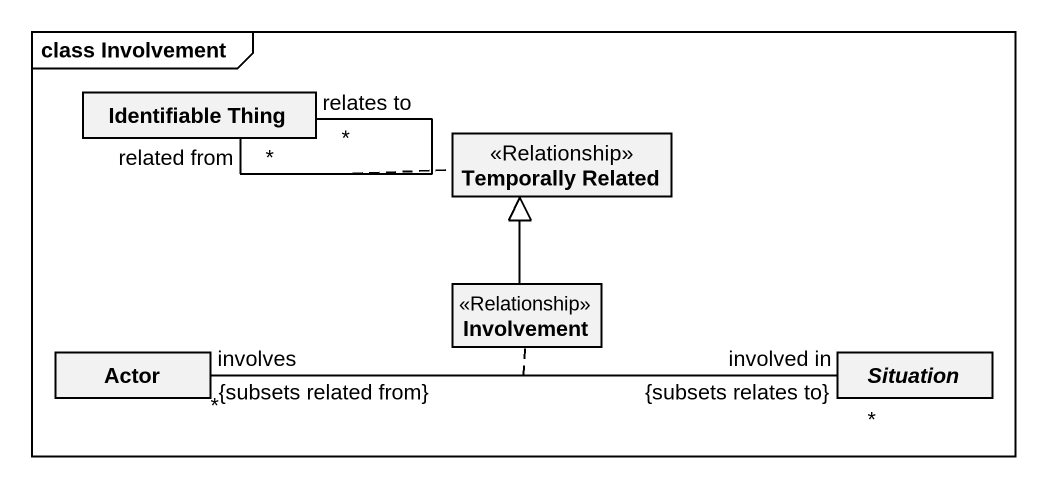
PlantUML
@startuml
mainframe class Involvement
hide circle
hide empty members
class "Identifiable Thing" as Identifiable_Thing
class "Temporally Related" as Temporally_Related <<Relationship>>
class Involvement <<Relationship>>
class "Actor" as Actor_
abstract class Situation
Identifiable_Thing "related from\n*" -- "relates to\n*" Identifiable_Thing
(Identifiable_Thing, Identifiable_Thing) .. Temporally_Related
Involvement -up-|> Temporally_Related
Actor_ "involves\n*\n{subsets related from}" -right- "involved in\n*\n{subsets relates to}" Situation
(Actor_, Situation) .. Involvement
@enduml
